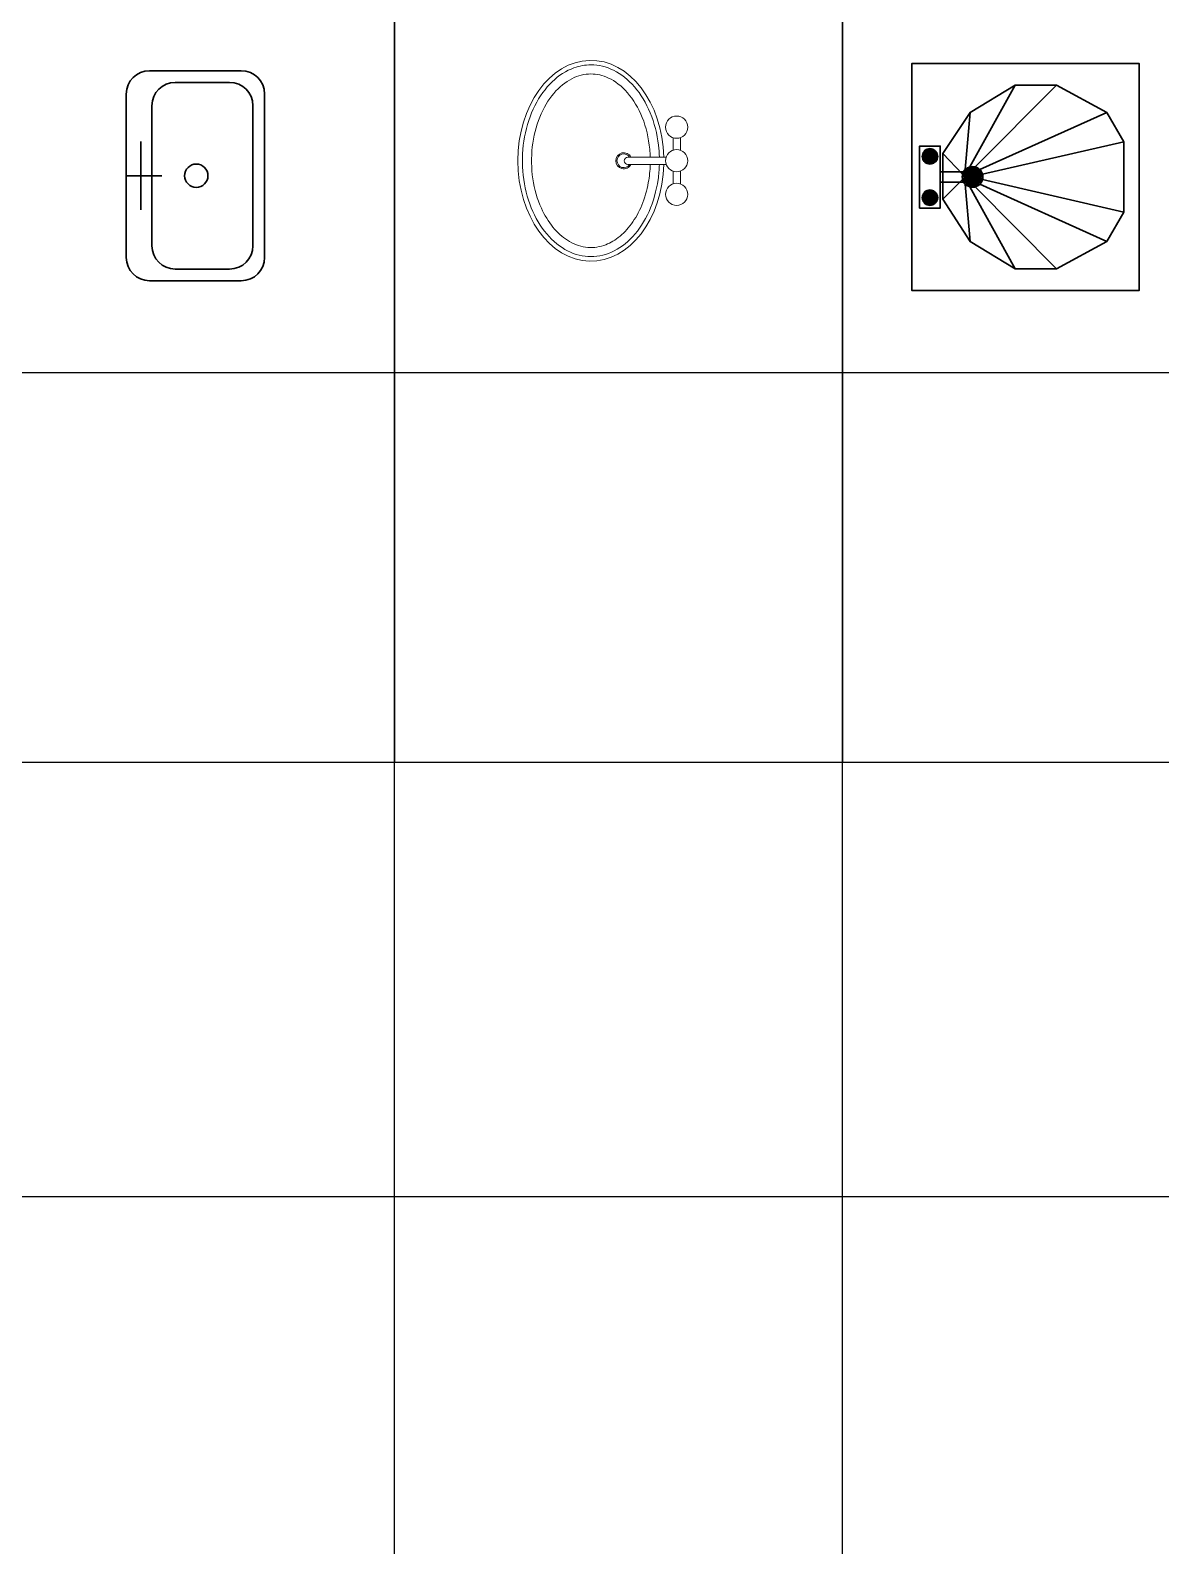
# Model space of a CAD drawing. Header units: millimetres. Extents: x 7765 to 58251, y -31150 to 10119.
# Drawn here: x 22053 to 26259, y -11699 to -6060 of the extents above; entities that cross this region are included whole.
import ezdxf

# ---------------------------------------------------------------- set-up
doc = ezdxf.new("R2010")
doc.units = ezdxf.units.MM
doc.layers.add('FURNITURE', color=32, linetype='Continuous', lineweight=13)
doc.layers.add('KUTUPHANE', color=4, linetype='Continuous', lineweight=30)

# ---------------------------------------------------------------- blocks, each defined once
blk = doc.blocks.new('WBWALL')
at = {"layer": 'KUTUPHANE'}
for p, q in [((86.8, 390.7), (428, 390.7)), ((182.3, 347.3), (384.6, 347.3)), ((0, -303.9), (0, 303.9)), ((514.8, 303.9), (514.8, -303.9)), ((95.5, -260.5), (95.5, 260.5)), ((471.4, 260.5), (471.4, -260.5)), ((54.7, -126.8), (54.7, 126.8)), ((0, 0), (132.3, 0)), ((428, -390.7), (86.8, -390.7)), ((384.6, -347.3), (182.3, -347.3))]:
    blk.add_line(p, q, dxfattribs=at)
blk.add_circle((260.5, 0), 43.4, dxfattribs=at)
for centre, start, end in [((86.8, 303.9), 90, 180), ((182.3, 260.5), 90, 180), ((384.6, 260.5), 360, 90), ((428, 303.9), 360, 90), ((182.3, -260.5), 180, 270), ((384.6, -260.5), 270, 0), ((86.8, -303.9), 180, 270), ((428, -303.9), 270, 0)]:
    blk.add_arc(centre, 86.8, start, end, dxfattribs=at)
blk = doc.blocks.new('A$C704F1A5F')
at = {"layer": 'FURNITURE'}
for points in [[(-0.38, 2.37), (-0.38, 1.07)], [(0.37, 1.07), (0.37, 2.37)], [(5, 0.37), (1.07, 0.37)], [(-0.38, -1.07), (-0.38, -2.37)], [(0.37, -2.37), (0.37, -1.07)], [(1.07, -0.38), (5, -0.38)]]:
    blk.add_lwpolyline(points, dxfattribs=at)
for centre in [(0, 3.45), (0, 0), (0, -3.45)]:
    blk.add_circle(centre, 1.14, dxfattribs=at)
for centre, radius, start, end in [((5.42, 0), 0.82, 207.1855, 152.7797), ((5.42, 0), 0.703, 212.2096, 147.7477), ((5, 0), 0.375, 270, 90)]:
    blk.add_arc(centre, radius, start, end, dxfattribs=at)
at = {"layer": 'FURNITURE', "extrusion": (0, 0, -1)}
blk.add_ellipse((8.8, 0), major_axis=(0, 10.31), ratio=0.727273, start_param=4.748761, end_param=10.959203, dxfattribs=at)
at = {"layer": 'FURNITURE'}
for points, knots in [([(1.77, 0.37), (1.79, 0.78), (1.81, 1.19), (2, 2.76), (2.29, 3.89), (3.13, 5.93), (3.68, 6.84), (4.97, 8.33), (5.7, 8.9), (7.22, 9.66), (8.01, 9.84), (8.8, 9.84), (9.39, 9.84), (9.97, 9.74), (11.33, 9.25), (12.1, 8.77), (13.46, 7.45), (14.07, 6.61), (15.04, 4.69), (15.4, 3.6), (15.82, 1.31), (15.88, 0.12), (15.7, -2.23), (15.46, -3.38), (14.7, -5.48), (14.18, -6.43), (12.95, -8.02), (12.24, -8.65), (10.72, -9.54), (9.91, -9.79), (8.29, -9.88), (7.48, -9.73), (5.91, -9.04), (5.17, -8.5), (3.85, -7.08), (3.28, -6.19), (2.39, -4.2), (2.07, -3.08), (1.83, -1.42), (1.79, -0.9), (1.77, -0.38)], [4.750005, 4.750005, 4.750005, 4.750005, 4.872995, 4.872995, 5.228122, 5.228122, 5.583249, 5.583249, 5.938376, 5.938376, 6.283185, 6.283185, 6.283185, 6.539531, 6.539531, 6.894658, 6.894658, 7.249785, 7.249785, 7.604912, 7.604912, 7.960039, 7.960039, 8.315166, 8.315166, 8.670292, 8.670292, 9.025419, 9.025419, 9.380546, 9.380546, 9.735673, 9.735673, 10.0908, 10.0908, 10.445927, 10.445927, 10.801054, 10.801054, 10.957957, 10.957957, 10.957957, 10.957957]), ([(2.71, 0.37), (2.72, 0.65), (2.74, 0.92), (2.87, 2.33), (3.13, 3.44), (3.92, 5.42), (4.45, 6.29), (5.64, 7.67), (6.31, 8.18), (7.59, 8.77), (8.2, 8.91), (8.8, 8.91), (9.46, 8.91), (10.12, 8.75), (11.41, 8.09), (12.04, 7.59), (13.18, 6.25), (13.67, 5.42), (14.43, 3.54), (14.69, 2.5), (14.94, 0.33), (14.92, -0.79), (14.6, -2.93), (14.3, -3.96), (13.55, -5.6), (13.15, -6.26), (12.24, -7.37), (11.74, -7.82), (10.61, -8.55), (9.98, -8.78), (8.73, -8.95), (8.1, -8.9), (6.97, -8.52), (6.47, -8.25), (5.51, -7.51), (5.06, -7.04), (4.23, -5.92), (3.87, -5.27), (3.28, -3.83), (3.05, -3.05), (2.8, -1.63), (2.73, -1), (2.71, -0.38)], [4.752729, 4.752729, 4.752729, 4.752729, 4.84112, 4.84112, 5.21314, 5.21314, 5.585161, 5.585161, 5.957182, 5.957182, 6.283185, 6.283185, 6.283185, 6.63768, 6.63768, 6.992175, 6.992175, 7.34667, 7.34667, 7.701165, 7.701165, 8.05566, 8.05566, 8.410155, 8.410155, 8.698193, 8.698193, 8.986232, 8.986232, 9.324788, 9.324788, 9.663344, 9.663344, 9.935579, 9.935579, 10.207814, 10.207814, 10.480049, 10.480049, 10.752285, 10.752285, 10.955159, 10.955159, 10.955159, 10.955159])]:
    blk.add_open_spline(points, degree=3, knots=knots, dxfattribs=at)
blk = doc.blocks.new('WB4')
at = {"layer": 'KUTUPHANE'}
for points, invisible_edges in [([(0, -422.7), (115.1, -82.3), (115.1, 87.1), (0, 422.7)], 5), ([(383.6, 341.2), (216.6, 239.7), (0, 422.7)], 10), ([(845.3, 422.7), (538.6, 341.2), (383.6, 341.2), (0, 422.7)], 5), ([(845.3, 422.7), (724.8, 239.7), (538.6, 341.2)], 9), ([(787.9, 130.4), (724.8, 239.7), (845.3, 422.7)], 10), ([(787.9, -130.4), (845.3, -422.7), (845.3, 422.7), (787.9, 130.4)], 5), ([(115.1, -82.3), (216.6, -239.7), (0, -422.7)], 10), ([(787.9, -130.4), (724.8, -239.7), (845.3, -422.7)], 10), ([(383.6, -341.2), (216.6, -239.7), (0, -422.7)], 10), ([(845.3, -422.7), (724.8, -239.7), (538.6, -341.2), (845.3, -422.7)], 5), ([(845.3, -422.7), (538.6, -341.2), (383.6, -341.2), (0, -422.7)], 5)]:
    blk.add_3dface(points, dxfattribs=dict(at, invisible_edges=invisible_edges))
for points in [[(845.3, 422.7), (0, 422.7), (0, 422.7, -230.5), (845.3, 422.7, -230.5)], [(845.3, -422.7), (845.3, 422.7), (845.3, 422.7, -230.5), (845.3, -422.7, -230.5)], [(198.6, 27.6, -230.5), (215.8, 37.5, -230.5), (383.6, 341.2), (216.6, 239.7)], [(215.8, 37.5, -230.5), (235.7, 37.5, -230.5), (538.6, 341.2), (383.6, 341.2)], [(235.7, 37.5, -230.5), (252.9, 27.6, -230.5), (724.8, 239.7), (538.6, 341.2)], [(188.6, 10.3, -230.5), (115.1, 87.1), (216.6, 239.7), (198.6, 27.6, -230.5)], [(252.9, 27.6, -230.5), (262.9, 10.3, -230.5), (787.9, 130.4), (724.8, 239.7)], [(28.8, -115.3), (105.7, -115.3), (105.7, 115.3), (28.8, 115.3)], [(28.8, -115.3, 38.4), (105.7, -115.3, 38.4), (105.7, 115.3, 38.4), (28.8, 115.3, 38.4)], [(28.8, -115.3), (28.8, 115.3), (28.8, 115.3, 38.4), (28.8, -115.3, 38.4)], [(28.8, 115.3), (105.7, 115.3), (105.7, 115.3, 38.4), (28.8, 115.3, 38.4)], [(105.7, -115.3), (105.7, 115.3), (105.7, 115.3, 38.4), (105.7, -115.3, 38.4)], [(787.9, -130.4), (787.9, 130.4), (262.9, 10.3, -230.5), (262.9, -9.6, -230.5)], [(38.9, 81.9, 38.4), (38.4, 76.8, 38.4), (38.4, 76.8, 96.1), (38.9, 81.9, 96.1)], [(67.2, 76.8, 38.4), (38.9, 81.9, 38.4), (38.4, 76.8, 38.4), (67.2, 76.8, 38.4)], [(67.2, 76.8, 96.1), (38.9, 81.9, 96.1), (38.4, 76.8, 96.1), (67.2, 76.8, 96.1)], [(38.4, 76.8, 38.4), (38.9, 71.8, 38.4), (38.9, 71.8, 96.1), (38.4, 76.8, 96.1)], [(67.2, 76.8, 38.4), (38.4, 76.8, 38.4), (38.9, 71.8, 38.4), (67.2, 76.8, 38.4)], [(67.2, 76.8, 96.1), (38.4, 76.8, 96.1), (38.9, 71.8, 96.1), (67.2, 76.8, 96.1)], [(40.2, 86.7, 38.4), (38.9, 81.9, 38.4), (38.9, 81.9, 96.1), (40.2, 86.7, 96.1)], [(67.2, 76.8, 38.4), (40.2, 86.7, 38.4), (38.9, 81.9, 38.4), (67.2, 76.8, 38.4)], [(67.2, 76.8, 96.1), (40.2, 86.7, 96.1), (38.9, 81.9, 96.1), (67.2, 76.8, 96.1)], [(67.2, 76.8, 38.4), (38.9, 71.8, 38.4), (40.2, 67, 38.4), (67.2, 76.8, 38.4)], [(67.2, 76.8, 96.1), (38.9, 71.8, 96.1), (40.2, 67, 96.1), (67.2, 76.8, 96.1)], [(38.9, 71.8, 38.4), (40.2, 67, 38.4), (40.2, 67, 96.1), (38.9, 71.8, 96.1)], [(42.3, 91.3, 38.4), (40.2, 86.7, 38.4), (40.2, 86.7, 96.1), (42.3, 91.3, 96.1)], [(67.2, 76.8, 38.4), (42.3, 91.3, 38.4), (40.2, 86.7, 38.4), (67.2, 76.8, 38.4)], [(67.2, 76.8, 96.1), (42.3, 91.3, 96.1), (40.2, 86.7, 96.1), (67.2, 76.8, 96.1)], [(67.2, 76.8, 38.4), (40.2, 67, 38.4), (42.3, 62.4, 38.4), (67.2, 76.8, 38.4)], [(67.2, 76.8, 96.1), (40.2, 67, 96.1), (42.3, 62.4, 96.1), (67.2, 76.8, 96.1)], [(40.2, 67, 38.4), (42.3, 62.4, 38.4), (42.3, 62.4, 96.1), (40.2, 67, 96.1)], [(45.2, 95.4, 38.4), (42.3, 91.3, 38.4), (42.3, 91.3, 96.1), (45.2, 95.4, 96.1)], [(67.2, 76.8, 38.4), (45.2, 95.4, 38.4), (42.3, 91.3, 38.4), (67.2, 76.8, 38.4)], [(67.2, 76.8, 96.1), (45.2, 95.4, 96.1), (42.3, 91.3, 96.1), (67.2, 76.8, 96.1)], [(67.2, 76.8, 38.4), (42.3, 62.4, 38.4), (45.2, 58.3, 38.4), (67.2, 76.8, 38.4)], [(67.2, 76.8, 96.1), (42.3, 62.4, 96.1), (45.2, 58.3, 96.1), (67.2, 76.8, 96.1)], [(42.3, 62.4, 38.4), (45.2, 58.3, 38.4), (45.2, 58.3, 96.1), (42.3, 62.4, 96.1)], [(48.7, 98.9, 38.4), (45.2, 95.4, 38.4), (45.2, 95.4, 96.1), (48.7, 98.9, 96.1)], [(67.2, 76.8, 38.4), (48.7, 98.9, 38.4), (45.2, 95.4, 38.4), (67.2, 76.8, 38.4)], [(67.2, 76.8, 96.1), (48.7, 98.9, 96.1), (45.2, 95.4, 96.1), (67.2, 76.8, 96.1)], [(67.2, 76.8, 38.4), (45.2, 58.3, 38.4), (48.7, 54.8, 38.4), (67.2, 76.8, 38.4)], [(67.2, 76.8, 96.1), (45.2, 58.3, 96.1), (48.7, 54.8, 96.1), (67.2, 76.8, 96.1)], [(45.2, 58.3, 38.4), (48.7, 54.8, 38.4), (48.7, 54.8, 96.1), (45.2, 58.3, 96.1)], [(52.8, 101.8, 38.4), (48.7, 98.9, 38.4), (48.7, 98.9, 96.1), (52.8, 101.8, 96.1)], [(67.2, 76.8, 38.4), (52.8, 101.8, 38.4), (48.7, 98.9, 38.4), (67.2, 76.8, 38.4)], [(67.2, 76.8, 96.1), (52.8, 101.8, 96.1), (48.7, 98.9, 96.1), (67.2, 76.8, 96.1)], [(67.2, 76.8, 38.4), (48.7, 54.8, 38.4), (52.8, 51.9, 38.4), (67.2, 76.8, 38.4)], [(67.2, 76.8, 96.1), (48.7, 54.8, 96.1), (52.8, 51.9, 96.1), (67.2, 76.8, 96.1)], [(57.4, 103.9, 38.4), (52.8, 101.8, 38.4), (52.8, 101.8, 96.1), (57.4, 103.9, 96.1)], [(67.2, 76.8, 38.4), (57.4, 103.9, 38.4), (52.8, 101.8, 38.4), (67.2, 76.8, 38.4)], [(67.2, 76.8, 96.1), (57.4, 103.9, 96.1), (52.8, 101.8, 96.1), (67.2, 76.8, 96.1)], [(67.2, 76.8, 38.4), (52.8, 51.9, 38.4), (57.4, 49.8, 38.4), (67.2, 76.8, 38.4)], [(67.2, 76.8, 96.1), (52.8, 51.9, 96.1), (57.4, 49.8, 96.1), (67.2, 76.8, 96.1)], [(62.2, 105.2, 38.4), (57.4, 103.9, 38.4), (57.4, 103.9, 96.1), (62.2, 105.2, 96.1)], [(67.2, 76.8, 38.4), (62.2, 105.2, 38.4), (57.4, 103.9, 38.4), (67.2, 76.8, 38.4)], [(67.2, 76.8, 96.1), (62.2, 105.2, 96.1), (57.4, 103.9, 96.1), (67.2, 76.8, 96.1)], [(67.2, 76.8, 38.4), (57.4, 49.8, 38.4), (62.2, 48.5, 38.4), (67.2, 76.8, 38.4)], [(67.2, 76.8, 96.1), (57.4, 49.8, 96.1), (62.2, 48.5, 96.1), (67.2, 76.8, 96.1)], [(67.2, 105.7, 38.4), (62.2, 105.2, 38.4), (62.2, 105.2, 96.1), (67.2, 105.7, 96.1)], [(67.2, 76.8, 38.4), (67.2, 105.7, 38.4), (62.2, 105.2, 38.4), (67.2, 76.8, 38.4)], [(67.2, 76.8, 96.1), (67.2, 105.7, 96.1), (62.2, 105.2, 96.1), (67.2, 76.8, 96.1)], [(67.2, 76.8, 38.4), (62.2, 48.5, 38.4), (67.2, 48, 38.4), (67.2, 76.8, 38.4)], [(67.2, 76.8, 96.1), (62.2, 48.5, 96.1), (67.2, 48, 96.1), (67.2, 76.8, 96.1)], [(72.2, 105.2, 38.4), (67.2, 105.7, 38.4), (67.2, 105.7, 96.1), (72.2, 105.2, 96.1)], [(67.2, 76.8, 38.4), (72.2, 105.2, 38.4), (67.2, 105.7, 38.4), (67.2, 76.8, 38.4)], [(67.2, 76.8, 96.1), (72.2, 105.2, 96.1), (67.2, 105.7, 96.1), (67.2, 76.8, 96.1)], [(67.2, 76.8, 38.4), (77.1, 103.9, 38.4), (72.2, 105.2, 38.4), (67.2, 76.8, 38.4)], [(67.2, 76.8, 96.1), (77.1, 103.9, 96.1), (72.2, 105.2, 96.1), (67.2, 76.8, 96.1)], [(67.2, 76.8, 38.4), (81.7, 101.8, 38.4), (77.1, 103.9, 38.4), (67.2, 76.8, 38.4)], [(67.2, 76.8, 96.1), (81.7, 101.8, 96.1), (77.1, 103.9, 96.1), (67.2, 76.8, 96.1)], [(67.2, 76.8, 38.4), (85.8, 98.9, 38.4), (81.7, 101.8, 38.4), (67.2, 76.8, 38.4)], [(67.2, 76.8, 96.1), (85.8, 98.9, 96.1), (81.7, 101.8, 96.1), (67.2, 76.8, 96.1)], [(67.2, 76.8, 38.4), (89.3, 95.4, 38.4), (85.8, 98.9, 38.4), (67.2, 76.8, 38.4)], [(67.2, 76.8, 96.1), (89.3, 95.4, 96.1), (85.8, 98.9, 96.1), (67.2, 76.8, 96.1)], [(67.2, 76.8, 38.4), (92.2, 91.3, 38.4), (89.3, 95.4, 38.4), (67.2, 76.8, 38.4)], [(67.2, 76.8, 96.1), (92.2, 91.3, 96.1), (89.3, 95.4, 96.1), (67.2, 76.8, 96.1)], [(67.2, 76.8, 38.4), (94.3, 86.7, 38.4), (92.2, 91.3, 38.4), (67.2, 76.8, 38.4)], [(67.2, 76.8, 96.1), (94.3, 86.7, 96.1), (92.2, 91.3, 96.1), (67.2, 76.8, 96.1)], [(67.2, 76.8, 38.4), (95.6, 81.9, 38.4), (94.3, 86.7, 38.4), (67.2, 76.8, 38.4)], [(67.2, 76.8, 96.1), (95.6, 81.9, 96.1), (94.3, 86.7, 96.1), (67.2, 76.8, 96.1)], [(67.2, 76.8, 38.4), (96.1, 76.8, 38.4), (95.6, 81.9, 38.4), (67.2, 76.8, 38.4)], [(67.2, 76.8, 96.1), (96.1, 76.8, 96.1), (95.6, 81.9, 96.1), (67.2, 76.8, 96.1)], [(67.2, 76.8, 38.4), (67.2, 48, 38.4), (72.2, 48.5, 38.4), (67.2, 76.8, 38.4)], [(67.2, 76.8, 96.1), (67.2, 48, 96.1), (72.2, 48.5, 96.1), (67.2, 76.8, 96.1)], [(67.2, 76.8, 38.4), (72.2, 48.5, 38.4), (77.1, 49.8, 38.4), (67.2, 76.8, 38.4)], [(67.2, 76.8, 96.1), (72.2, 48.5, 96.1), (77.1, 49.8, 96.1), (67.2, 76.8, 96.1)], [(67.2, 76.8, 38.4), (77.1, 49.8, 38.4), (81.7, 51.9, 38.4), (67.2, 76.8, 38.4)], [(67.2, 76.8, 96.1), (77.1, 49.8, 96.1), (81.7, 51.9, 96.1), (67.2, 76.8, 96.1)], [(67.2, 76.8, 38.4), (81.7, 51.9, 38.4), (85.8, 54.8, 38.4), (67.2, 76.8, 38.4)], [(67.2, 76.8, 96.1), (81.7, 51.9, 96.1), (85.8, 54.8, 96.1), (67.2, 76.8, 96.1)], [(67.2, 76.8, 38.4), (85.8, 54.8, 38.4), (89.3, 58.3, 38.4), (67.2, 76.8, 38.4)], [(67.2, 76.8, 96.1), (85.8, 54.8, 96.1), (89.3, 58.3, 96.1), (67.2, 76.8, 96.1)], [(67.2, 76.8, 38.4), (89.3, 58.3, 38.4), (92.2, 62.4, 38.4), (67.2, 76.8, 38.4)], [(67.2, 76.8, 96.1), (89.3, 58.3, 96.1), (92.2, 62.4, 96.1), (67.2, 76.8, 96.1)], [(67.2, 76.8, 38.4), (92.2, 62.4, 38.4), (94.3, 67, 38.4), (67.2, 76.8, 38.4)], [(67.2, 76.8, 96.1), (92.2, 62.4, 96.1), (94.3, 67, 96.1), (67.2, 76.8, 96.1)], [(67.2, 76.8, 38.4), (94.3, 67, 38.4), (95.6, 71.8, 38.4), (67.2, 76.8, 38.4)], [(67.2, 76.8, 96.1), (94.3, 67, 96.1), (95.6, 71.8, 96.1), (67.2, 76.8, 96.1)], [(67.2, 76.8, 38.4), (95.6, 71.8, 38.4), (96.1, 76.8, 38.4), (67.2, 76.8, 38.4)], [(77.1, 103.9, 38.4), (72.2, 105.2, 38.4), (72.2, 105.2, 96.1), (77.1, 103.9, 96.1)], [(81.7, 101.8, 38.4), (77.1, 103.9, 38.4), (77.1, 103.9, 96.1), (81.7, 101.8, 96.1)], [(85.8, 98.9, 38.4), (81.7, 101.8, 38.4), (81.7, 101.8, 96.1), (85.8, 98.9, 96.1)], [(89.3, 95.4, 38.4), (85.8, 98.9, 38.4), (85.8, 98.9, 96.1), (89.3, 95.4, 96.1)], [(85.8, 54.8, 38.4), (89.3, 58.3, 38.4), (89.3, 58.3, 96.1), (85.8, 54.8, 96.1)], [(92.2, 91.3, 38.4), (89.3, 95.4, 38.4), (89.3, 95.4, 96.1), (92.2, 91.3, 96.1)], [(89.3, 58.3, 38.4), (92.2, 62.4, 38.4), (92.2, 62.4, 96.1), (89.3, 58.3, 96.1)], [(94.3, 86.7, 38.4), (92.2, 91.3, 38.4), (92.2, 91.3, 96.1), (94.3, 86.7, 96.1)], [(92.2, 62.4, 38.4), (94.3, 67, 38.4), (94.3, 67, 96.1), (92.2, 62.4, 96.1)], [(95.6, 81.9, 38.4), (94.3, 86.7, 38.4), (94.3, 86.7, 96.1), (95.6, 81.9, 96.1)], [(94.3, 67, 38.4), (95.6, 71.8, 38.4), (95.6, 71.8, 96.1), (94.3, 67, 96.1)], [(96.1, 76.8, 38.4), (95.6, 81.9, 38.4), (95.6, 81.9, 96.1), (96.1, 76.8, 96.1)], [(95.6, 71.8, 38.4), (96.1, 76.8, 38.4), (96.1, 76.8, 96.1), (95.6, 71.8, 96.1)], [(95.6, 71.8, 38.4), (96.1, 76.8, 38.4), (96.1, 76.8, 96.1), (95.6, 71.8, 96.1)], [(188.6, 10.3, -230.5), (115.1, 87.1), (115.1, -82.3), (188.6, -9.6, -230.5)], [(48.7, 54.8, 38.4), (52.8, 51.9, 38.4), (52.8, 51.9, 96.1), (48.7, 54.8, 96.1)], [(52.8, 51.9, 38.4), (57.4, 49.8, 38.4), (57.4, 49.8, 96.1), (52.8, 51.9, 96.1)], [(57.4, 49.8, 38.4), (62.2, 48.5, 38.4), (62.2, 48.5, 96.1), (57.4, 49.8, 96.1)], [(62.2, 48.5, 38.4), (67.2, 48, 38.4), (67.2, 48, 96.1), (62.2, 48.5, 96.1)], [(67.2, 48, 38.4), (72.2, 48.5, 38.4), (72.2, 48.5, 96.1), (67.2, 48, 96.1)], [(72.2, 48.5, 38.4), (77.1, 49.8, 38.4), (77.1, 49.8, 96.1), (72.2, 48.5, 96.1)], [(77.1, 49.8, 38.4), (81.7, 51.9, 38.4), (81.7, 51.9, 96.1), (77.1, 49.8, 96.1)], [(81.7, 51.9, 38.4), (85.8, 54.8, 38.4), (85.8, 54.8, 96.1), (81.7, 51.9, 96.1)], [(238.8, 19.2, 115.3), (238.8, 19.2, 76.8), (105.7, 19.2), (105.7, 19.2, 38.4)], [(105.7, 19.2), (105.7, -19.2), (238.8, -19.2, 76.8), (238.8, 19.2, 76.8)], [(105.7, 19.2, 38.4), (105.7, -19.2, 38.4), (238.8, -19.2, 115.3), (238.8, 19.2, 115.3)], [(187.9, 7.1, -230.5), (187.3, 0.4, -230.5), (187.3, 0.4, -226.7), (187.9, 7.1, -226.7)], [(225.7, 0.4, -230.5), (187.9, 7.1, -230.5), (187.3, 0.4, -230.5), (225.7, 0.4, -230.5)], [(225.7, 0.4, -226.7), (187.9, 7.1, -226.7), (187.3, 0.4, -226.7), (225.7, 0.4, -226.7)], [(187.3, 0.4, -230.5), (187.9, -6.3, -230.5), (187.9, -6.3, -226.7), (187.3, 0.4, -226.7)], [(225.7, 0.4, -230.5), (187.3, 0.4, -230.5), (187.9, -6.3, -230.5), (225.7, 0.4, -230.5)], [(225.7, 0.4, -226.7), (187.3, 0.4, -226.7), (187.9, -6.3, -226.7), (225.7, 0.4, -226.7)], [(189.6, 13.5, -230.5), (187.9, 7.1, -230.5), (187.9, 7.1, -226.7), (189.6, 13.5, -226.7)], [(225.7, 0.4, -230.5), (189.6, 13.5, -230.5), (187.9, 7.1, -230.5), (225.7, 0.4, -230.5)], [(225.7, 0.4, -226.7), (189.6, 13.5, -226.7), (187.9, 7.1, -226.7), (225.7, 0.4, -226.7)], [(225.7, 0.4, -230.5), (187.9, -6.3, -230.5), (189.6, -12.8, -230.5), (225.7, 0.4, -230.5)], [(225.7, 0.4, -226.7), (187.9, -6.3, -226.7), (189.6, -12.8, -226.7), (225.7, 0.4, -226.7)], [(192.5, 19.6, -230.5), (189.6, 13.5, -230.5), (189.6, 13.5, -226.7), (192.5, 19.6, -226.7)], [(225.7, 0.4, -230.5), (192.5, 19.6, -230.5), (189.6, 13.5, -230.5), (225.7, 0.4, -230.5)], [(225.7, 0.4, -226.7), (192.5, 19.6, -226.7), (189.6, 13.5, -226.7), (225.7, 0.4, -226.7)], [(225.7, 0.4, -230.5), (189.6, -12.8, -230.5), (192.5, -18.8, -230.5), (225.7, 0.4, -230.5)], [(225.7, 0.4, -226.7), (189.6, -12.8, -226.7), (192.5, -18.8, -226.7), (225.7, 0.4, -226.7)], [(196.3, 25.1, -230.5), (192.5, 19.6, -230.5), (192.5, 19.6, -226.7), (196.3, 25.1, -226.7)], [(225.7, 0.4, -230.5), (196.3, 25.1, -230.5), (192.5, 19.6, -230.5), (225.7, 0.4, -230.5)], [(225.7, 0.4, -226.7), (196.3, 25.1, -226.7), (192.5, 19.6, -226.7), (225.7, 0.4, -226.7)], [(225.7, 0.4, -230.5), (192.5, -18.8, -230.5), (196.3, -24.3, -230.5), (225.7, 0.4, -230.5)], [(225.7, 0.4, -226.7), (192.5, -18.8, -226.7), (196.3, -24.3, -226.7), (225.7, 0.4, -226.7)], [(201, 29.8, -230.5), (196.3, 25.1, -230.5), (196.3, 25.1, -226.7), (201, 29.8, -226.7)], [(225.7, 0.4, -230.5), (201, 29.8, -230.5), (196.3, 25.1, -230.5), (225.7, 0.4, -230.5)], [(225.7, 0.4, -226.7), (201, 29.8, -226.7), (196.3, 25.1, -226.7), (225.7, 0.4, -226.7)], [(225.7, 0.4, -230.5), (196.3, -24.3, -230.5), (201, -29.1, -230.5), (225.7, 0.4, -230.5)], [(225.7, 0.4, -226.7), (196.3, -24.3, -226.7), (201, -29.1, -226.7), (225.7, 0.4, -226.7)], [(206.5, 33.7, -230.5), (201, 29.8, -230.5), (201, 29.8, -226.7), (206.5, 33.7, -226.7)], [(225.7, 0.4, -230.5), (206.5, 33.7, -230.5), (201, 29.8, -230.5), (225.7, 0.4, -230.5)], [(225.7, 0.4, -226.7), (206.5, 33.7, -226.7), (201, 29.8, -226.7), (225.7, 0.4, -226.7)], [(225.7, 0.4, -230.5), (201, -29.1, -230.5), (206.5, -32.9, -230.5), (225.7, 0.4, -230.5)], [(225.7, 0.4, -226.7), (201, -29.1, -226.7), (206.5, -32.9, -226.7), (225.7, 0.4, -226.7)], [(212.6, 36.5, -230.5), (206.5, 33.7, -230.5), (206.5, 33.7, -226.7), (212.6, 36.5, -226.7)], [(225.7, 0.4, -230.5), (212.6, 36.5, -230.5), (206.5, 33.7, -230.5), (225.7, 0.4, -230.5)], [(225.7, 0.4, -226.7), (212.6, 36.5, -226.7), (206.5, 33.7, -226.7), (225.7, 0.4, -226.7)], [(225.7, 0.4, -230.5), (206.5, -32.9, -230.5), (212.6, -35.7, -230.5), (225.7, 0.4, -230.5)], [(225.7, 0.4, -226.7), (206.5, -32.9, -226.7), (212.6, -35.7, -226.7), (225.7, 0.4, -226.7)], [(219.1, 38.2, -230.5), (212.6, 36.5, -230.5), (212.6, 36.5, -226.7), (219.1, 38.2, -226.7)], [(225.7, 0.4, -230.5), (219.1, 38.2, -230.5), (212.6, 36.5, -230.5), (225.7, 0.4, -230.5)], [(225.7, 0.4, -226.7), (219.1, 38.2, -226.7), (212.6, 36.5, -226.7), (225.7, 0.4, -226.7)], [(225.7, 0.4, -230.5), (212.6, -35.7, -230.5), (219.1, -37.5, -230.5), (225.7, 0.4, -230.5)], [(225.7, 0.4, -226.7), (212.6, -35.7, -226.7), (219.1, -37.5, -226.7), (225.7, 0.4, -226.7)], [(225.7, 38.8, -230.5), (219.1, 38.2, -230.5), (219.1, 38.2, -226.7), (225.7, 38.8, -226.7)], [(225.7, 0.4, -230.5), (225.7, 38.8, -230.5), (219.1, 38.2, -230.5), (225.7, 0.4, -230.5)], [(225.7, 0.4, -226.7), (225.7, 38.8, -226.7), (219.1, 38.2, -226.7), (225.7, 0.4, -226.7)], [(225.7, 0.4, -230.5), (219.1, -37.5, -230.5), (225.7, -38, -230.5), (225.7, 0.4, -230.5)], [(225.7, 0.4, -226.7), (219.1, -37.5, -226.7), (225.7, -38, -226.7), (225.7, 0.4, -226.7)], [(232.4, 38.2, -230.5), (225.7, 38.8, -230.5), (225.7, 38.8, -226.7), (232.4, 38.2, -226.7)], [(225.7, 0.4, -230.5), (232.4, 38.2, -230.5), (225.7, 38.8, -230.5), (225.7, 0.4, -230.5)], [(225.7, 0.4, -226.7), (232.4, 38.2, -226.7), (225.7, 38.8, -226.7), (225.7, 0.4, -226.7)], [(225.7, 0.4, -230.5), (238.9, 36.5, -230.5), (232.4, 38.2, -230.5), (225.7, 0.4, -230.5)], [(225.7, 0.4, -226.7), (238.9, 36.5, -226.7), (232.4, 38.2, -226.7), (225.7, 0.4, -226.7)], [(225.7, 0.4, -230.5), (245, 33.7, -230.5), (238.9, 36.5, -230.5), (225.7, 0.4, -230.5)], [(225.7, 0.4, -226.7), (245, 33.7, -226.7), (238.9, 36.5, -226.7), (225.7, 0.4, -226.7)], [(225.7, 0.4, -230.5), (250.4, 29.8, -230.5), (245, 33.7, -230.5), (225.7, 0.4, -230.5)], [(225.7, 0.4, -226.7), (250.4, 29.8, -226.7), (245, 33.7, -226.7), (225.7, 0.4, -226.7)], [(225.7, 0.4, -230.5), (255.2, 25.1, -230.5), (250.4, 29.8, -230.5), (225.7, 0.4, -230.5)], [(225.7, 0.4, -226.7), (255.2, 25.1, -226.7), (250.4, 29.8, -226.7), (225.7, 0.4, -226.7)], [(225.7, 0.4, -230.5), (259, 19.6, -230.5), (255.2, 25.1, -230.5), (225.7, 0.4, -230.5)], [(225.7, 0.4, -226.7), (259, 19.6, -226.7), (255.2, 25.1, -226.7), (225.7, 0.4, -226.7)], [(225.7, 0.4, -230.5), (261.9, 13.5, -230.5), (259, 19.6, -230.5), (225.7, 0.4, -230.5)], [(225.7, 0.4, -226.7), (261.9, 13.5, -226.7), (259, 19.6, -226.7), (225.7, 0.4, -226.7)], [(225.7, 0.4, -230.5), (263.6, 7.1, -230.5), (261.9, 13.5, -230.5), (225.7, 0.4, -230.5)], [(225.7, 0.4, -226.7), (263.6, 7.1, -226.7), (261.9, 13.5, -226.7), (225.7, 0.4, -226.7)], [(225.7, 0.4, -230.5), (264.2, 0.4, -230.5), (263.6, 7.1, -230.5), (225.7, 0.4, -230.5)], [(225.7, 0.4, -226.7), (264.2, 0.4, -226.7), (263.6, 7.1, -226.7), (225.7, 0.4, -226.7)], [(225.7, 0.4, -230.5), (225.7, -38, -230.5), (232.4, -37.5, -230.5), (225.7, 0.4, -230.5)], [(225.7, 0.4, -226.7), (225.7, -38, -226.7), (232.4, -37.5, -226.7), (225.7, 0.4, -226.7)], [(225.7, 0.4, -230.5), (232.4, -37.5, -230.5), (238.9, -35.7, -230.5), (225.7, 0.4, -230.5)], [(225.7, 0.4, -226.7), (232.4, -37.5, -226.7), (238.9, -35.7, -226.7), (225.7, 0.4, -226.7)], [(225.7, 0.4, -230.5), (238.9, -35.7, -230.5), (245, -32.9, -230.5), (225.7, 0.4, -230.5)], [(225.7, 0.4, -226.7), (238.9, -35.7, -226.7), (245, -32.9, -226.7), (225.7, 0.4, -226.7)], [(225.7, 0.4, -230.5), (245, -32.9, -230.5), (250.4, -29.1, -230.5), (225.7, 0.4, -230.5)], [(225.7, 0.4, -226.7), (245, -32.9, -226.7), (250.4, -29.1, -226.7), (225.7, 0.4, -226.7)], [(225.7, 0.4, -230.5), (250.4, -29.1, -230.5), (255.2, -24.3, -230.5), (225.7, 0.4, -230.5)], [(225.7, 0.4, -226.7), (250.4, -29.1, -226.7), (255.2, -24.3, -226.7), (225.7, 0.4, -226.7)], [(225.7, 0.4, -230.5), (255.2, -24.3, -230.5), (259, -18.8, -230.5), (225.7, 0.4, -230.5)], [(225.7, 0.4, -226.7), (255.2, -24.3, -226.7), (259, -18.8, -226.7), (225.7, 0.4, -226.7)], [(225.7, 0.4, -230.5), (259, -18.8, -230.5), (261.9, -12.8, -230.5), (225.7, 0.4, -230.5)], [(225.7, 0.4, -226.7), (259, -18.8, -226.7), (261.9, -12.8, -226.7), (225.7, 0.4, -226.7)], [(225.7, 0.4, -230.5), (261.9, -12.8, -230.5), (263.6, -6.3, -230.5), (225.7, 0.4, -230.5)], [(225.7, 0.4, -226.7), (261.9, -12.8, -226.7), (263.6, -6.3, -226.7), (225.7, 0.4, -226.7)], [(225.7, 0.4, -230.5), (263.6, -6.3, -230.5), (264.2, 0.4, -230.5), (225.7, 0.4, -230.5)], [(238.9, 36.5, -230.5), (232.4, 38.2, -230.5), (232.4, 38.2, -226.7), (238.9, 36.5, -226.7)], [(238.8, -19.2, 115.3), (238.8, -19.2, 76.8), (238.8, 19.2, 76.8), (238.8, 19.2, 115.3)], [(245, 33.7, -230.5), (238.9, 36.5, -230.5), (238.9, 36.5, -226.7), (245, 33.7, -226.7)], [(250.4, 29.8, -230.5), (245, 33.7, -230.5), (245, 33.7, -226.7), (250.4, 29.8, -226.7)], [(255.2, 25.1, -230.5), (250.4, 29.8, -230.5), (250.4, 29.8, -226.7), (255.2, 25.1, -226.7)], [(259, 19.6, -230.5), (255.2, 25.1, -230.5), (255.2, 25.1, -226.7), (259, 19.6, -226.7)], [(261.9, 13.5, -230.5), (259, 19.6, -230.5), (259, 19.6, -226.7), (261.9, 13.5, -226.7)], [(263.6, 7.1, -230.5), (261.9, 13.5, -230.5), (261.9, 13.5, -226.7), (263.6, 7.1, -226.7)], [(264.2, 0.4, -230.5), (263.6, 7.1, -230.5), (263.6, 7.1, -226.7), (264.2, 0.4, -226.7)], [(263.6, -6.3, -230.5), (264.2, 0.4, -230.5), (264.2, 0.4, -226.7), (263.6, -6.3, -226.7)], [(263.6, -6.3, -230.5), (264.2, 0.4, -230.5), (264.2, 0.4, -226.7), (263.6, -6.3, -226.7)], [(48.7, -54.8, 38.4), (45.2, -58.3, 38.4), (45.2, -58.3, 96.1), (48.7, -54.8, 96.1)], [(67.2, -76.8, 38.4), (48.7, -54.8, 38.4), (45.2, -58.3, 38.4), (67.2, -76.8, 38.4)], [(67.2, -76.8, 96.1), (48.7, -54.8, 96.1), (45.2, -58.3, 96.1), (67.2, -76.8, 96.1)], [(52.8, -51.9, 38.4), (48.7, -54.8, 38.4), (48.7, -54.8, 96.1), (52.8, -51.9, 96.1)], [(67.2, -76.8, 38.4), (52.8, -51.9, 38.4), (48.7, -54.8, 38.4), (67.2, -76.8, 38.4)], [(67.2, -76.8, 96.1), (52.8, -51.9, 96.1), (48.7, -54.8, 96.1), (67.2, -76.8, 96.1)], [(57.4, -49.8, 38.4), (52.8, -51.9, 38.4), (52.8, -51.9, 96.1), (57.4, -49.8, 96.1)], [(67.2, -76.8, 38.4), (57.4, -49.8, 38.4), (52.8, -51.9, 38.4), (67.2, -76.8, 38.4)], [(67.2, -76.8, 96.1), (57.4, -49.8, 96.1), (52.8, -51.9, 96.1), (67.2, -76.8, 96.1)], [(62.2, -48.5, 38.4), (57.4, -49.8, 38.4), (57.4, -49.8, 96.1), (62.2, -48.5, 96.1)], [(67.2, -76.8, 38.4), (62.2, -48.5, 38.4), (57.4, -49.8, 38.4), (67.2, -76.8, 38.4)], [(67.2, -76.8, 96.1), (62.2, -48.5, 96.1), (57.4, -49.8, 96.1), (67.2, -76.8, 96.1)], [(67.2, -48, 38.4), (62.2, -48.5, 38.4), (62.2, -48.5, 96.1), (67.2, -48, 96.1)], [(67.2, -76.8, 38.4), (67.2, -48, 38.4), (62.2, -48.5, 38.4), (67.2, -76.8, 38.4)], [(67.2, -76.8, 96.1), (67.2, -48, 96.1), (62.2, -48.5, 96.1), (67.2, -76.8, 96.1)], [(72.2, -48.5, 38.4), (67.2, -48, 38.4), (67.2, -48, 96.1), (72.2, -48.5, 96.1)], [(67.2, -76.8, 38.4), (72.2, -48.5, 38.4), (67.2, -48, 38.4), (67.2, -76.8, 38.4)], [(67.2, -76.8, 96.1), (72.2, -48.5, 96.1), (67.2, -48, 96.1), (67.2, -76.8, 96.1)], [(67.2, -76.8, 38.4), (77.1, -49.8, 38.4), (72.2, -48.5, 38.4), (67.2, -76.8, 38.4)], [(67.2, -76.8, 96.1), (77.1, -49.8, 96.1), (72.2, -48.5, 96.1), (67.2, -76.8, 96.1)], [(67.2, -76.8, 38.4), (81.7, -51.9, 38.4), (77.1, -49.8, 38.4), (67.2, -76.8, 38.4)], [(67.2, -76.8, 96.1), (81.7, -51.9, 96.1), (77.1, -49.8, 96.1), (67.2, -76.8, 96.1)], [(67.2, -76.8, 38.4), (85.8, -54.8, 38.4), (81.7, -51.9, 38.4), (67.2, -76.8, 38.4)], [(67.2, -76.8, 96.1), (85.8, -54.8, 96.1), (81.7, -51.9, 96.1), (67.2, -76.8, 96.1)], [(67.2, -76.8, 38.4), (89.3, -58.3, 38.4), (85.8, -54.8, 38.4), (67.2, -76.8, 38.4)], [(67.2, -76.8, 96.1), (89.3, -58.3, 96.1), (85.8, -54.8, 96.1), (67.2, -76.8, 96.1)], [(77.1, -49.8, 38.4), (72.2, -48.5, 38.4), (72.2, -48.5, 96.1), (77.1, -49.8, 96.1)], [(81.7, -51.9, 38.4), (77.1, -49.8, 38.4), (77.1, -49.8, 96.1), (81.7, -51.9, 96.1)], [(85.8, -54.8, 38.4), (81.7, -51.9, 38.4), (81.7, -51.9, 96.1), (85.8, -54.8, 96.1)], [(89.3, -58.3, 38.4), (85.8, -54.8, 38.4), (85.8, -54.8, 96.1), (89.3, -58.3, 96.1)], [(238.8, -19.2, 115.3), (238.8, -19.2, 76.8), (105.7, -19.2), (105.7, -19.2, 38.4)], [(188.6, -9.6, -230.5), (198.6, -26.8, -230.5), (216.6, -239.7), (115.1, -82.3)], [(187.9, -6.3, -230.5), (189.6, -12.8, -230.5), (189.6, -12.8, -226.7), (187.9, -6.3, -226.7)], [(189.6, -12.8, -230.5), (192.5, -18.8, -230.5), (192.5, -18.8, -226.7), (189.6, -12.8, -226.7)], [(192.5, -18.8, -230.5), (196.3, -24.3, -230.5), (196.3, -24.3, -226.7), (192.5, -18.8, -226.7)], [(196.3, -24.3, -230.5), (201, -29.1, -230.5), (201, -29.1, -226.7), (196.3, -24.3, -226.7)], [(198.6, -26.8, -230.5), (215.8, -36.7, -230.5), (383.6, -341.2), (216.6, -239.7)], [(201, -29.1, -230.5), (206.5, -32.9, -230.5), (206.5, -32.9, -226.7), (201, -29.1, -226.7)], [(206.5, -32.9, -230.5), (212.6, -35.7, -230.5), (212.6, -35.7, -226.7), (206.5, -32.9, -226.7)], [(212.6, -35.7, -230.5), (219.1, -37.5, -230.5), (219.1, -37.5, -226.7), (212.6, -35.7, -226.7)], [(215.8, -36.7, -230.5), (235.7, -36.7, -230.5), (538.6, -341.2), (383.6, -341.2)], [(219.1, -37.5, -230.5), (225.7, -38, -230.5), (225.7, -38, -226.7), (219.1, -37.5, -226.7)], [(225.7, -38, -230.5), (232.4, -37.5, -230.5), (232.4, -37.5, -226.7), (225.7, -38, -226.7)], [(232.4, -37.5, -230.5), (238.9, -35.7, -230.5), (238.9, -35.7, -226.7), (232.4, -37.5, -226.7)], [(252.9, -26.8, -230.5), (235.7, -36.7, -230.5), (538.6, -341.2), (724.8, -239.7)], [(238.9, -35.7, -230.5), (245, -32.9, -230.5), (245, -32.9, -226.7), (238.9, -35.7, -226.7)], [(245, -32.9, -230.5), (250.4, -29.1, -230.5), (250.4, -29.1, -226.7), (245, -32.9, -226.7)], [(250.4, -29.1, -230.5), (255.2, -24.3, -230.5), (255.2, -24.3, -226.7), (250.4, -29.1, -226.7)], [(262.9, -9.6, -230.5), (252.9, -26.8, -230.5), (724.8, -239.7), (787.9, -130.4)], [(255.2, -24.3, -230.5), (259, -18.8, -230.5), (259, -18.8, -226.7), (255.2, -24.3, -226.7)], [(259, -18.8, -230.5), (261.9, -12.8, -230.5), (261.9, -12.8, -226.7), (259, -18.8, -226.7)], [(261.9, -12.8, -230.5), (263.6, -6.3, -230.5), (263.6, -6.3, -226.7), (261.9, -12.8, -226.7)], [(38.9, -71.8, 38.4), (38.4, -76.8, 38.4), (38.4, -76.8, 96.1), (38.9, -71.8, 96.1)], [(67.2, -76.8, 38.4), (38.9, -71.8, 38.4), (38.4, -76.8, 38.4), (67.2, -76.8, 38.4)], [(67.2, -76.8, 96.1), (38.9, -71.8, 96.1), (38.4, -76.8, 96.1), (67.2, -76.8, 96.1)], [(38.4, -76.8, 38.4), (38.9, -81.9, 38.4), (38.9, -81.9, 96.1), (38.4, -76.8, 96.1)], [(67.2, -76.8, 38.4), (38.4, -76.8, 38.4), (38.9, -81.9, 38.4), (67.2, -76.8, 38.4)], [(67.2, -76.8, 96.1), (38.4, -76.8, 96.1), (38.9, -81.9, 96.1), (67.2, -76.8, 96.1)], [(40.2, -67, 38.4), (38.9, -71.8, 38.4), (38.9, -71.8, 96.1), (40.2, -67, 96.1)], [(67.2, -76.8, 38.4), (40.2, -67, 38.4), (38.9, -71.8, 38.4), (67.2, -76.8, 38.4)], [(67.2, -76.8, 96.1), (40.2, -67, 96.1), (38.9, -71.8, 96.1), (67.2, -76.8, 96.1)], [(67.2, -76.8, 38.4), (38.9, -81.9, 38.4), (40.2, -86.7, 38.4), (67.2, -76.8, 38.4)], [(67.2, -76.8, 96.1), (38.9, -81.9, 96.1), (40.2, -86.7, 96.1), (67.2, -76.8, 96.1)], [(38.9, -81.9, 38.4), (40.2, -86.7, 38.4), (40.2, -86.7, 96.1), (38.9, -81.9, 96.1)], [(42.3, -62.4, 38.4), (40.2, -67, 38.4), (40.2, -67, 96.1), (42.3, -62.4, 96.1)], [(67.2, -76.8, 38.4), (42.3, -62.4, 38.4), (40.2, -67, 38.4), (67.2, -76.8, 38.4)], [(67.2, -76.8, 96.1), (42.3, -62.4, 96.1), (40.2, -67, 96.1), (67.2, -76.8, 96.1)], [(67.2, -76.8, 38.4), (40.2, -86.7, 38.4), (42.3, -91.3, 38.4), (67.2, -76.8, 38.4)], [(67.2, -76.8, 96.1), (40.2, -86.7, 96.1), (42.3, -91.3, 96.1), (67.2, -76.8, 96.1)], [(40.2, -86.7, 38.4), (42.3, -91.3, 38.4), (42.3, -91.3, 96.1), (40.2, -86.7, 96.1)], [(45.2, -58.3, 38.4), (42.3, -62.4, 38.4), (42.3, -62.4, 96.1), (45.2, -58.3, 96.1)], [(67.2, -76.8, 38.4), (45.2, -58.3, 38.4), (42.3, -62.4, 38.4), (67.2, -76.8, 38.4)], [(67.2, -76.8, 96.1), (45.2, -58.3, 96.1), (42.3, -62.4, 96.1), (67.2, -76.8, 96.1)], [(67.2, -76.8, 38.4), (42.3, -91.3, 38.4), (45.2, -95.4, 38.4), (67.2, -76.8, 38.4)], [(67.2, -76.8, 96.1), (42.3, -91.3, 96.1), (45.2, -95.4, 96.1), (67.2, -76.8, 96.1)], [(42.3, -91.3, 38.4), (45.2, -95.4, 38.4), (45.2, -95.4, 96.1), (42.3, -91.3, 96.1)], [(67.2, -76.8, 38.4), (45.2, -95.4, 38.4), (48.7, -98.9, 38.4), (67.2, -76.8, 38.4)], [(67.2, -76.8, 96.1), (45.2, -95.4, 96.1), (48.7, -98.9, 96.1), (67.2, -76.8, 96.1)], [(45.2, -95.4, 38.4), (48.7, -98.9, 38.4), (48.7, -98.9, 96.1), (45.2, -95.4, 96.1)], [(67.2, -76.8, 38.4), (48.7, -98.9, 38.4), (52.8, -101.8, 38.4), (67.2, -76.8, 38.4)], [(67.2, -76.8, 96.1), (48.7, -98.9, 96.1), (52.8, -101.8, 96.1), (67.2, -76.8, 96.1)], [(48.7, -98.9, 38.4), (52.8, -101.8, 38.4), (52.8, -101.8, 96.1), (48.7, -98.9, 96.1)], [(67.2, -76.8, 38.4), (52.8, -101.8, 38.4), (57.4, -103.9, 38.4), (67.2, -76.8, 38.4)], [(67.2, -76.8, 96.1), (52.8, -101.8, 96.1), (57.4, -103.9, 96.1), (67.2, -76.8, 96.1)], [(52.8, -101.8, 38.4), (57.4, -103.9, 38.4), (57.4, -103.9, 96.1), (52.8, -101.8, 96.1)], [(67.2, -76.8, 38.4), (57.4, -103.9, 38.4), (62.2, -105.2, 38.4), (67.2, -76.8, 38.4)], [(67.2, -76.8, 96.1), (57.4, -103.9, 96.1), (62.2, -105.2, 96.1), (67.2, -76.8, 96.1)], [(57.4, -103.9, 38.4), (62.2, -105.2, 38.4), (62.2, -105.2, 96.1), (57.4, -103.9, 96.1)], [(67.2, -76.8, 38.4), (62.2, -105.2, 38.4), (67.2, -105.7, 38.4), (67.2, -76.8, 38.4)], [(67.2, -76.8, 96.1), (62.2, -105.2, 96.1), (67.2, -105.7, 96.1), (67.2, -76.8, 96.1)], [(62.2, -105.2, 38.4), (67.2, -105.7, 38.4), (67.2, -105.7, 96.1), (62.2, -105.2, 96.1)], [(67.2, -76.8, 38.4), (92.2, -62.4, 38.4), (89.3, -58.3, 38.4), (67.2, -76.8, 38.4)], [(67.2, -76.8, 96.1), (92.2, -62.4, 96.1), (89.3, -58.3, 96.1), (67.2, -76.8, 96.1)], [(67.2, -76.8, 38.4), (94.3, -67, 38.4), (92.2, -62.4, 38.4), (67.2, -76.8, 38.4)], [(67.2, -76.8, 96.1), (94.3, -67, 96.1), (92.2, -62.4, 96.1), (67.2, -76.8, 96.1)], [(67.2, -76.8, 38.4), (95.6, -71.8, 38.4), (94.3, -67, 38.4), (67.2, -76.8, 38.4)], [(67.2, -76.8, 96.1), (95.6, -71.8, 96.1), (94.3, -67, 96.1), (67.2, -76.8, 96.1)], [(67.2, -76.8, 38.4), (96.1, -76.8, 38.4), (95.6, -71.8, 38.4), (67.2, -76.8, 38.4)], [(67.2, -76.8, 96.1), (96.1, -76.8, 96.1), (95.6, -71.8, 96.1), (67.2, -76.8, 96.1)], [(67.2, -76.8, 38.4), (67.2, -105.7, 38.4), (72.2, -105.2, 38.4), (67.2, -76.8, 38.4)], [(67.2, -76.8, 96.1), (67.2, -105.7, 96.1), (72.2, -105.2, 96.1), (67.2, -76.8, 96.1)], [(67.2, -76.8, 38.4), (72.2, -105.2, 38.4), (77.1, -103.9, 38.4), (67.2, -76.8, 38.4)], [(67.2, -76.8, 96.1), (72.2, -105.2, 96.1), (77.1, -103.9, 96.1), (67.2, -76.8, 96.1)], [(67.2, -76.8, 38.4), (77.1, -103.9, 38.4), (81.7, -101.8, 38.4), (67.2, -76.8, 38.4)], [(67.2, -76.8, 96.1), (77.1, -103.9, 96.1), (81.7, -101.8, 96.1), (67.2, -76.8, 96.1)], [(67.2, -76.8, 38.4), (81.7, -101.8, 38.4), (85.8, -98.9, 38.4), (67.2, -76.8, 38.4)], [(67.2, -76.8, 96.1), (81.7, -101.8, 96.1), (85.8, -98.9, 96.1), (67.2, -76.8, 96.1)], [(67.2, -76.8, 38.4), (85.8, -98.9, 38.4), (89.3, -95.4, 38.4), (67.2, -76.8, 38.4)], [(67.2, -76.8, 96.1), (85.8, -98.9, 96.1), (89.3, -95.4, 96.1), (67.2, -76.8, 96.1)], [(67.2, -76.8, 38.4), (89.3, -95.4, 38.4), (92.2, -91.3, 38.4), (67.2, -76.8, 38.4)], [(67.2, -76.8, 96.1), (89.3, -95.4, 96.1), (92.2, -91.3, 96.1), (67.2, -76.8, 96.1)], [(67.2, -76.8, 38.4), (92.2, -91.3, 38.4), (94.3, -86.7, 38.4), (67.2, -76.8, 38.4)], [(67.2, -76.8, 96.1), (92.2, -91.3, 96.1), (94.3, -86.7, 96.1), (67.2, -76.8, 96.1)], [(67.2, -76.8, 38.4), (94.3, -86.7, 38.4), (95.6, -81.9, 38.4), (67.2, -76.8, 38.4)], [(67.2, -76.8, 96.1), (94.3, -86.7, 96.1), (95.6, -81.9, 96.1), (67.2, -76.8, 96.1)], [(67.2, -76.8, 38.4), (95.6, -81.9, 38.4), (96.1, -76.8, 38.4), (67.2, -76.8, 38.4)], [(67.2, -105.7, 38.4), (72.2, -105.2, 38.4), (72.2, -105.2, 96.1), (67.2, -105.7, 96.1)], [(72.2, -105.2, 38.4), (77.1, -103.9, 38.4), (77.1, -103.9, 96.1), (72.2, -105.2, 96.1)], [(77.1, -103.9, 38.4), (81.7, -101.8, 38.4), (81.7, -101.8, 96.1), (77.1, -103.9, 96.1)], [(81.7, -101.8, 38.4), (85.8, -98.9, 38.4), (85.8, -98.9, 96.1), (81.7, -101.8, 96.1)], [(85.8, -98.9, 38.4), (89.3, -95.4, 38.4), (89.3, -95.4, 96.1), (85.8, -98.9, 96.1)], [(92.2, -62.4, 38.4), (89.3, -58.3, 38.4), (89.3, -58.3, 96.1), (92.2, -62.4, 96.1)], [(89.3, -95.4, 38.4), (92.2, -91.3, 38.4), (92.2, -91.3, 96.1), (89.3, -95.4, 96.1)], [(94.3, -67, 38.4), (92.2, -62.4, 38.4), (92.2, -62.4, 96.1), (94.3, -67, 96.1)], [(92.2, -91.3, 38.4), (94.3, -86.7, 38.4), (94.3, -86.7, 96.1), (92.2, -91.3, 96.1)], [(95.6, -71.8, 38.4), (94.3, -67, 38.4), (94.3, -67, 96.1), (95.6, -71.8, 96.1)], [(94.3, -86.7, 38.4), (95.6, -81.9, 38.4), (95.6, -81.9, 96.1), (94.3, -86.7, 96.1)], [(96.1, -76.8, 38.4), (95.6, -71.8, 38.4), (95.6, -71.8, 96.1), (96.1, -76.8, 96.1)], [(95.6, -81.9, 38.4), (96.1, -76.8, 38.4), (96.1, -76.8, 96.1), (95.6, -81.9, 96.1)], [(95.6, -81.9, 38.4), (96.1, -76.8, 38.4), (96.1, -76.8, 96.1), (95.6, -81.9, 96.1)], [(28.8, -115.3), (105.7, -115.3), (105.7, -115.3, 38.4), (28.8, -115.3, 38.4)], [(0, -422.7), (845.3, -422.7), (845.3, -422.7, -230.5), (0, -422.7, -230.5)]]:
    blk.add_3dface(points, dxfattribs=at)

msp = doc.modelspace()

# ---------------------------------------------------------------- linework, layer by layer
at = {"color": 254}
for p, q in [((23408, 9627.8), (23408, -8784.4)), ((23408, -30077.5), (23408, 9627.8)), ((25074.6, 9627.8), (25074.6, -8784.4)), ((25074.6, -30077.5), (25074.6, 9627.8)), ((57541.7, -7334.5), (8508, -7334.5)), ((57541.7, -8784.4), (8508, -8784.4)), ((8508, -10400.1), (57541.7, -10400.1))]:
    msp.add_line(p, q, dxfattribs=at)

# ---------------------------------------------------------------- block references
for name, p in [('WB4', (25333.4, -6606.3, 115.3)), ('WBWALL', (22410.3, -6601.4))]:
    msp.add_blockref(name, p, dxfattribs=at)
at = {"layer": 'FURNITURE', "xscale": -36.24680932402012, "yscale": 36.24680932402012, "zscale": 36.24680932402012}
msp.add_blockref('A$C704F1A5F', (24458.1, -6545.8), dxfattribs=at)

doc.saveas('drawing.dxf')
